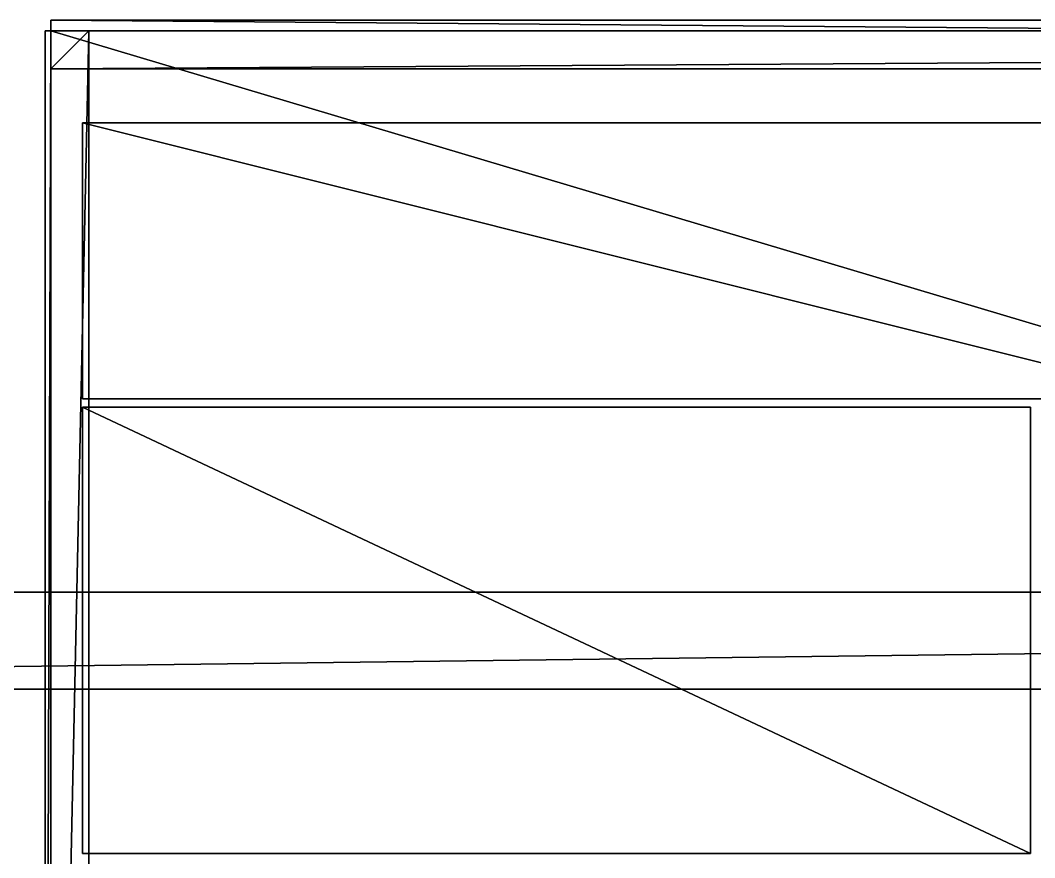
# Model space of a CAD drawing. Header units: millimetres. Extents: x -2700 to 8540, y -1280 to 1295.
# Drawn here: x -84 to 1380, y 87 to 1295 of the extents above; entities that cross this region are included whole.
import ezdxf

# ---------------------------------------------------------------- set-up
doc = ezdxf.new("R2010")
doc.units = ezdxf.units.MM

msp = doc.modelspace()

# ---------------------------------------------------------------- linework, layer by layer
at = {"layer": 'CAD_75LAB'}
for points in [[(-40, 1225, 1250), (-40, 1295, 1180), (-40, 1225, 1180)], [(-40, 1225, 1250), (-40, 1295, 1250), (-40, 1295, 1180)], [(8540, 1295, 1180), (-40, 1295, 1180), (-40, 1295, 1250)], [(8540, 1295, 1250), (8540, 1295, 1180), (-40, 1295, 1250)], [(8540, 1225, 1180), (-40, 1225, 1180), (-40, 1295, 1180)], [(8540, 1295, 1180), (8540, 1225, 1180), (-40, 1295, 1180)], [(8540, 1225, 1250), (-40, 1295, 1250), (-40, 1225, 1250)], [(8540, 1295, 1250), (-40, 1295, 1250), (8540, 1225, 1250)], [(-48, -1280, 3720), (-48, 1280, 1180), (-48, -1280, 1180)], [(-48, -1280, 3720), (-48, 1280, 3720), (-48, 1280, 1180)], [(-40, 1280, 3720), (-40, 1280, 1180), (-48, 1280, 1180)], [(-40, 1280, 3720), (-48, 1280, 1180), (-48, 1280, 3720)], [(-40, 1280, 1180), (-48, -1280, 1180), (-48, 1280, 1180)], [(-40, 1280, 1180), (-40, -1280, 1180), (-48, -1280, 1180)], [(-40, 1280, 3720), (-48, 1280, 3720), (-48, -1280, 3720)], [(-40, 1280, 3720), (-48, -1280, 3720), (-40, -1280, 3720)], [(-40, -1280, 1180), (-40, 1280, 1090), (-40, -1280, 1090)], [(-40, -1280, 1180), (-40, 1280, 1180), (-40, 1280, 1090)], [(8540, 1280, 1090), (-40, 1280, 1090), (-40, 1280, 1180)], [(8540, 1280, 1180), (8540, 1280, 1090), (-40, 1280, 1180)], [(8540, -1280, 1090), (-40, -1280, 1090), (-40, 1280, 1090)], [(8540, 1280, 1090), (8540, -1280, 1090), (-40, 1280, 1090)], [(8540, -1280, 1180), (-40, 1280, 1180), (-40, -1280, 1180)], [(8540, 1280, 1180), (-40, 1280, 1180), (8540, -1280, 1180)], [(-40, 1280, 3720), (-40, 1280, 1180), (-40, 1225, 1180)], [(-40, 1225, 3720), (-40, 1280, 3720), (-40, 1225, 1180)], [(-40, 1280, 3720), (15, 1280, 1180), (-40, 1280, 1180)], [(15, 1280, 3720), (15, 1280, 1180), (-40, 1280, 3720)], [(15, 1280, 1180), (-40, 1225, 1180), (-40, 1280, 1180)], [(15, 1280, 1180), (15, 1225, 1180), (-40, 1225, 1180)], [(15, 1280, 3720), (-40, 1280, 3720), (-40, 1225, 3720)], [(15, 1280, 3720), (-40, 1225, 3720), (15, 1225, 3720)], [(-40, 1225, 3775), (-40, 1280, 3720), (-40, 1225, 3720)], [(-40, 1225, 3775), (-40, 1280, 3775), (-40, 1280, 3720)], [(8540, 1280, 3775), (8540, 1280, 3720), (-40, 1280, 3720)], [(8540, 1280, 3775), (-40, 1280, 3720), (-40, 1280, 3775)], [(8540, 1280, 3720), (-40, 1225, 3720), (-40, 1280, 3720)], [(8540, 1280, 3720), (8540, 1225, 3720), (-40, 1225, 3720)], [(8540, 1280, 3775), (-40, 1280, 3775), (-40, 1225, 3775)], [(8540, 1280, 3775), (-40, 1225, 3775), (8540, 1225, 3775)], [(-40, -1280, 3775), (-40, 1280, 3720), (-40, -1280, 3720)], [(-40, -1280, 3775), (-40, 1280, 3775), (-40, 1280, 3720)], [(15, 1280, 3775), (15, 1280, 3720), (-40, 1280, 3720)], [(15, 1280, 3775), (-40, 1280, 3720), (-40, 1280, 3775)], [(15, 1280, 3720), (-40, -1280, 3720), (-40, 1280, 3720)], [(15, 1280, 3720), (15, -1280, 3720), (-40, -1280, 3720)], [(15, 1280, 3775), (-40, 1280, 3775), (-40, -1280, 3775)], [(15, 1280, 3775), (-40, -1280, 3775), (15, -1280, 3775)], [(-40, -1280, 3720), (-40, -1280, 1180), (-40, 1280, 1180)], [(-40, -1280, 3720), (-40, 1280, 1180), (-40, 1280, 3720)], [(15, 1280, 3720), (15, 1225, 1180), (15, 1280, 1180)], [(15, 1225, 3720), (15, 1225, 1180), (15, 1280, 3720)], [(15, -1280, 3775), (15, -1280, 3720), (15, 1280, 3720)], [(15, -1280, 3775), (15, 1280, 3720), (15, 1280, 3775)], [(-40, 1225, 3720), (-40, 1225, 1180), (15, 1225, 1180)], [(15, 1225, 3720), (-40, 1225, 3720), (15, 1225, 1180)], [(8540, 1225, 3775), (-40, 1225, 3720), (8540, 1225, 3720)], [(8540, 1225, 3775), (-40, 1225, 3775), (-40, 1225, 3720)], [(8540, 1225, 1180), (-40, 1225, 1250), (-40, 1225, 1180)], [(8540, 1225, 1250), (-40, 1225, 1250), (8540, 1225, 1180)], [(6, 749, 1297), (6, 1147, 1183), (6, 749, 1183)], [(6, 749, 1297), (6, 1147, 1297), (6, 1147, 1183)], [(1597, 1147, 1183), (6, 1147, 1183), (6, 1147, 1297)], [(1597, 1147, 1297), (1597, 1147, 1183), (6, 1147, 1297)], [(1597, 749, 1183), (6, 749, 1183), (6, 1147, 1183)], [(1597, 1147, 1183), (1597, 749, 1183), (6, 1147, 1183)], [(1597, 749, 1297), (6, 1147, 1297), (6, 749, 1297)], [(1597, 1147, 1297), (6, 1147, 1297), (1597, 749, 1297)], [(6, 749, 1417), (6, 1147, 1303), (6, 749, 1303)], [(6, 749, 1417), (6, 1147, 1417), (6, 1147, 1303)], [(1597, 1147, 1303), (6, 1147, 1303), (6, 1147, 1417)], [(1597, 1147, 1417), (1597, 1147, 1303), (6, 1147, 1417)], [(1597, 749, 1303), (6, 749, 1303), (6, 1147, 1303)], [(1597, 1147, 1303), (1597, 749, 1303), (6, 1147, 1303)], [(1597, 749, 1417), (6, 1147, 1417), (6, 749, 1417)], [(1597, 1147, 1417), (6, 1147, 1417), (1597, 749, 1417)], [(6, 749, 1537), (6, 1147, 1423), (6, 749, 1423)], [(6, 749, 1537), (6, 1147, 1537), (6, 1147, 1423)], [(1597, 1147, 1423), (6, 1147, 1423), (6, 1147, 1537)], [(1597, 1147, 1537), (1597, 1147, 1423), (6, 1147, 1537)], [(1597, 749, 1423), (6, 749, 1423), (6, 1147, 1423)], [(1597, 1147, 1423), (1597, 749, 1423), (6, 1147, 1423)], [(1597, 749, 1537), (6, 1147, 1537), (6, 749, 1537)], [(1597, 1147, 1537), (6, 1147, 1537), (1597, 749, 1537)], [(6, 749, 1657), (6, 1147, 1543), (6, 749, 1543)], [(6, 749, 1657), (6, 1147, 1657), (6, 1147, 1543)], [(1597, 1147, 1543), (6, 1147, 1543), (6, 1147, 1657)], [(1597, 1147, 1657), (1597, 1147, 1543), (6, 1147, 1657)], [(1597, 749, 1543), (6, 749, 1543), (6, 1147, 1543)], [(1597, 1147, 1543), (1597, 749, 1543), (6, 1147, 1543)], [(1597, 749, 1657), (6, 1147, 1657), (6, 749, 1657)], [(1597, 1147, 1657), (6, 1147, 1657), (1597, 749, 1657)], [(6, 749, 1777), (6, 1147, 1663), (6, 749, 1663)], [(6, 749, 1777), (6, 1147, 1777), (6, 1147, 1663)], [(1597, 1147, 1663), (6, 1147, 1663), (6, 1147, 1777)], [(1597, 1147, 1777), (1597, 1147, 1663), (6, 1147, 1777)], [(1597, 749, 1663), (6, 749, 1663), (6, 1147, 1663)], [(1597, 1147, 1663), (1597, 749, 1663), (6, 1147, 1663)], [(1597, 749, 1777), (6, 1147, 1777), (6, 749, 1777)], [(1597, 1147, 1777), (6, 1147, 1777), (1597, 749, 1777)], [(6, 749, 1897), (6, 1147, 1783), (6, 749, 1783)], [(6, 749, 1897), (6, 1147, 1897), (6, 1147, 1783)], [(1597, 1147, 1783), (6, 1147, 1783), (6, 1147, 1897)], [(1597, 1147, 1897), (1597, 1147, 1783), (6, 1147, 1897)], [(1597, 749, 1783), (6, 749, 1783), (6, 1147, 1783)], [(1597, 1147, 1783), (1597, 749, 1783), (6, 1147, 1783)], [(1597, 749, 1897), (6, 1147, 1897), (6, 749, 1897)], [(1597, 1147, 1897), (6, 1147, 1897), (1597, 749, 1897)], [(6, 749, 2017), (6, 1147, 1903), (6, 749, 1903)], [(6, 749, 2017), (6, 1147, 2017), (6, 1147, 1903)], [(1597, 1147, 1903), (6, 1147, 1903), (6, 1147, 2017)], [(1597, 1147, 2017), (1597, 1147, 1903), (6, 1147, 2017)], [(1597, 749, 1903), (6, 749, 1903), (6, 1147, 1903)], [(1597, 1147, 1903), (1597, 749, 1903), (6, 1147, 1903)], [(1597, 749, 2017), (6, 1147, 2017), (6, 749, 2017)], [(1597, 1147, 2017), (6, 1147, 2017), (1597, 749, 2017)], [(6, 749, 2137), (6, 1147, 2023), (6, 749, 2023)], [(6, 749, 2137), (6, 1147, 2137), (6, 1147, 2023)], [(1597, 1147, 2023), (6, 1147, 2023), (6, 1147, 2137)], [(1597, 1147, 2137), (1597, 1147, 2023), (6, 1147, 2137)], [(1597, 749, 2023), (6, 749, 2023), (6, 1147, 2023)], [(1597, 1147, 2023), (1597, 749, 2023), (6, 1147, 2023)], [(1597, 749, 2137), (6, 1147, 2137), (6, 749, 2137)], [(1597, 1147, 2137), (6, 1147, 2137), (1597, 749, 2137)], [(6, 749, 2257), (6, 1147, 2143), (6, 749, 2143)], [(6, 749, 2257), (6, 1147, 2257), (6, 1147, 2143)], [(1597, 1147, 2143), (6, 1147, 2143), (6, 1147, 2257)], [(1597, 1147, 2257), (1597, 1147, 2143), (6, 1147, 2257)], [(1597, 749, 2143), (6, 749, 2143), (6, 1147, 2143)], [(1597, 1147, 2143), (1597, 749, 2143), (6, 1147, 2143)], [(1597, 749, 2257), (6, 1147, 2257), (6, 749, 2257)], [(1597, 1147, 2257), (6, 1147, 2257), (1597, 749, 2257)], [(6, 749, 2377), (6, 1147, 2263), (6, 749, 2263)], [(6, 749, 2377), (6, 1147, 2377), (6, 1147, 2263)], [(1597, 1147, 2263), (6, 1147, 2263), (6, 1147, 2377)], [(1597, 1147, 2377), (1597, 1147, 2263), (6, 1147, 2377)], [(1597, 749, 2263), (6, 749, 2263), (6, 1147, 2263)], [(1597, 1147, 2263), (1597, 749, 2263), (6, 1147, 2263)], [(1597, 749, 2377), (6, 1147, 2377), (6, 749, 2377)], [(1597, 1147, 2377), (6, 1147, 2377), (1597, 749, 2377)], [(6, 749, 2497), (6, 1147, 2383), (6, 749, 2383)], [(6, 749, 2497), (6, 1147, 2497), (6, 1147, 2383)], [(1597, 1147, 2383), (6, 1147, 2383), (6, 1147, 2497)], [(1597, 1147, 2497), (1597, 1147, 2383), (6, 1147, 2497)], [(1597, 749, 2383), (6, 749, 2383), (6, 1147, 2383)], [(1597, 1147, 2383), (1597, 749, 2383), (6, 1147, 2383)], [(1597, 749, 2497), (6, 1147, 2497), (6, 749, 2497)], [(1597, 1147, 2497), (6, 1147, 2497), (1597, 749, 2497)], [(6, 749, 2617), (6, 1147, 2503), (6, 749, 2503)], [(6, 749, 2617), (6, 1147, 2617), (6, 1147, 2503)], [(1597, 1147, 2503), (6, 1147, 2503), (6, 1147, 2617)], [(1597, 1147, 2617), (1597, 1147, 2503), (6, 1147, 2617)], [(1597, 749, 2503), (6, 749, 2503), (6, 1147, 2503)], [(1597, 1147, 2503), (1597, 749, 2503), (6, 1147, 2503)], [(1597, 749, 2617), (6, 1147, 2617), (6, 749, 2617)], [(1597, 1147, 2617), (6, 1147, 2617), (1597, 749, 2617)], [(6, 749, 2737), (6, 1147, 2623), (6, 749, 2623)], [(6, 749, 2737), (6, 1147, 2737), (6, 1147, 2623)], [(1597, 1147, 2623), (6, 1147, 2623), (6, 1147, 2737)], [(1597, 1147, 2737), (1597, 1147, 2623), (6, 1147, 2737)], [(1597, 749, 2623), (6, 749, 2623), (6, 1147, 2623)], [(1597, 1147, 2623), (1597, 749, 2623), (6, 1147, 2623)], [(1597, 749, 2737), (6, 1147, 2737), (6, 749, 2737)], [(1597, 1147, 2737), (6, 1147, 2737), (1597, 749, 2737)], [(6, 749, 2857), (6, 1147, 2743), (6, 749, 2743)], [(6, 749, 2857), (6, 1147, 2857), (6, 1147, 2743)], [(1597, 1147, 2743), (6, 1147, 2743), (6, 1147, 2857)], [(1597, 1147, 2857), (1597, 1147, 2743), (6, 1147, 2857)], [(1597, 749, 2743), (6, 749, 2743), (6, 1147, 2743)], [(1597, 1147, 2743), (1597, 749, 2743), (6, 1147, 2743)], [(1597, 749, 2857), (6, 1147, 2857), (6, 749, 2857)], [(1597, 1147, 2857), (6, 1147, 2857), (1597, 749, 2857)], [(6, 749, 2977), (6, 1147, 2863), (6, 749, 2863)], [(6, 749, 2977), (6, 1147, 2977), (6, 1147, 2863)], [(1597, 1147, 2863), (6, 1147, 2863), (6, 1147, 2977)], [(1597, 1147, 2977), (1597, 1147, 2863), (6, 1147, 2977)], [(1597, 749, 2863), (6, 749, 2863), (6, 1147, 2863)], [(1597, 1147, 2863), (1597, 749, 2863), (6, 1147, 2863)], [(1597, 749, 2977), (6, 1147, 2977), (6, 749, 2977)], [(1597, 1147, 2977), (6, 1147, 2977), (1597, 749, 2977)], [(6, 749, 3097), (6, 1147, 2983), (6, 749, 2983)], [(6, 749, 3097), (6, 1147, 3097), (6, 1147, 2983)], [(1597, 1147, 2983), (6, 1147, 2983), (6, 1147, 3097)], [(1597, 1147, 3097), (1597, 1147, 2983), (6, 1147, 3097)], [(1597, 749, 2983), (6, 749, 2983), (6, 1147, 2983)], [(1597, 1147, 2983), (1597, 749, 2983), (6, 1147, 2983)], [(1597, 749, 3097), (6, 1147, 3097), (6, 749, 3097)], [(1597, 1147, 3097), (6, 1147, 3097), (1597, 749, 3097)], [(6, 749, 3217), (6, 1147, 3103), (6, 749, 3103)], [(6, 749, 3217), (6, 1147, 3217), (6, 1147, 3103)], [(1597, 1147, 3103), (6, 1147, 3103), (6, 1147, 3217)], [(1597, 1147, 3217), (1597, 1147, 3103), (6, 1147, 3217)], [(1597, 749, 3103), (6, 749, 3103), (6, 1147, 3103)], [(1597, 1147, 3103), (1597, 749, 3103), (6, 1147, 3103)], [(1597, 749, 3217), (6, 1147, 3217), (6, 749, 3217)], [(1597, 1147, 3217), (6, 1147, 3217), (1597, 749, 3217)], [(6, 749, 3337), (6, 1147, 3223), (6, 749, 3223)], [(6, 749, 3337), (6, 1147, 3337), (6, 1147, 3223)], [(1597, 1147, 3223), (6, 1147, 3223), (6, 1147, 3337)], [(1597, 1147, 3337), (1597, 1147, 3223), (6, 1147, 3337)], [(1597, 749, 3223), (6, 749, 3223), (6, 1147, 3223)], [(1597, 1147, 3223), (1597, 749, 3223), (6, 1147, 3223)], [(1597, 749, 3337), (6, 1147, 3337), (6, 749, 3337)], [(1597, 1147, 3337), (6, 1147, 3337), (1597, 749, 3337)], [(6, 749, 3457), (6, 1147, 3343), (6, 749, 3343)], [(6, 749, 3457), (6, 1147, 3457), (6, 1147, 3343)], [(1597, 1147, 3343), (6, 1147, 3343), (6, 1147, 3457)], [(1597, 1147, 3457), (1597, 1147, 3343), (6, 1147, 3457)], [(1597, 749, 3343), (6, 749, 3343), (6, 1147, 3343)], [(1597, 1147, 3343), (1597, 749, 3343), (6, 1147, 3343)], [(1597, 749, 3457), (6, 1147, 3457), (6, 749, 3457)], [(1597, 1147, 3457), (6, 1147, 3457), (1597, 749, 3457)], [(6, 749, 3577), (6, 1147, 3463), (6, 749, 3463)], [(6, 749, 3577), (6, 1147, 3577), (6, 1147, 3463)], [(1597, 1147, 3463), (6, 1147, 3463), (6, 1147, 3577)], [(1597, 1147, 3577), (1597, 1147, 3463), (6, 1147, 3577)], [(1597, 749, 3463), (6, 749, 3463), (6, 1147, 3463)], [(1597, 1147, 3463), (1597, 749, 3463), (6, 1147, 3463)], [(1597, 749, 3577), (6, 1147, 3577), (6, 749, 3577)], [(1597, 1147, 3577), (6, 1147, 3577), (1597, 749, 3577)], [(1597, 749, 1183), (6, 749, 1297), (6, 749, 1183)], [(1597, 749, 1297), (6, 749, 1297), (1597, 749, 1183)], [(1597, 749, 1303), (6, 749, 1417), (6, 749, 1303)], [(1597, 749, 1417), (6, 749, 1417), (1597, 749, 1303)], [(1597, 749, 1423), (6, 749, 1537), (6, 749, 1423)], [(1597, 749, 1537), (6, 749, 1537), (1597, 749, 1423)], [(1597, 749, 1543), (6, 749, 1657), (6, 749, 1543)], [(1597, 749, 1657), (6, 749, 1657), (1597, 749, 1543)], [(1597, 749, 1663), (6, 749, 1777), (6, 749, 1663)], [(1597, 749, 1777), (6, 749, 1777), (1597, 749, 1663)], [(1597, 749, 1783), (6, 749, 1897), (6, 749, 1783)], [(1597, 749, 1897), (6, 749, 1897), (1597, 749, 1783)], [(1597, 749, 1903), (6, 749, 2017), (6, 749, 1903)], [(1597, 749, 2017), (6, 749, 2017), (1597, 749, 1903)], [(1597, 749, 2023), (6, 749, 2137), (6, 749, 2023)], [(1597, 749, 2137), (6, 749, 2137), (1597, 749, 2023)], [(1597, 749, 2143), (6, 749, 2257), (6, 749, 2143)], [(1597, 749, 2257), (6, 749, 2257), (1597, 749, 2143)], [(1597, 749, 2263), (6, 749, 2377), (6, 749, 2263)], [(1597, 749, 2377), (6, 749, 2377), (1597, 749, 2263)], [(1597, 749, 2383), (6, 749, 2497), (6, 749, 2383)], [(1597, 749, 2497), (6, 749, 2497), (1597, 749, 2383)], [(1597, 749, 2503), (6, 749, 2617), (6, 749, 2503)], [(1597, 749, 2617), (6, 749, 2617), (1597, 749, 2503)], [(1597, 749, 2623), (6, 749, 2737), (6, 749, 2623)], [(1597, 749, 2737), (6, 749, 2737), (1597, 749, 2623)], [(1597, 749, 2743), (6, 749, 2857), (6, 749, 2743)], [(1597, 749, 2857), (6, 749, 2857), (1597, 749, 2743)], [(1597, 749, 2863), (6, 749, 2977), (6, 749, 2863)], [(1597, 749, 2977), (6, 749, 2977), (1597, 749, 2863)], [(1597, 749, 2983), (6, 749, 3097), (6, 749, 2983)], [(1597, 749, 3097), (6, 749, 3097), (1597, 749, 2983)], [(1597, 749, 3103), (6, 749, 3217), (6, 749, 3103)], [(1597, 749, 3217), (6, 749, 3217), (1597, 749, 3103)], [(1597, 749, 3223), (6, 749, 3337), (6, 749, 3223)], [(1597, 749, 3337), (6, 749, 3337), (1597, 749, 3223)], [(1597, 749, 3343), (6, 749, 3457), (6, 749, 3343)], [(1597, 749, 3457), (6, 749, 3457), (1597, 749, 3343)], [(1597, 749, 3463), (6, 749, 3577), (6, 749, 3463)], [(1597, 749, 3577), (6, 749, 3577), (1597, 749, 3463)], [(6, 93, 1297), (6, 737, 1183), (6, 93, 1183)], [(6, 93, 1297), (6, 737, 1297), (6, 737, 1183)], [(1374, 737, 1297), (1374, 737, 1183), (6, 737, 1183)], [(1374, 737, 1297), (6, 737, 1183), (6, 737, 1297)], [(1374, 93, 1183), (6, 93, 1183), (6, 737, 1183)], [(1374, 737, 1183), (1374, 93, 1183), (6, 737, 1183)], [(1374, 93, 1297), (6, 737, 1297), (6, 93, 1297)], [(1374, 737, 1297), (6, 737, 1297), (1374, 93, 1297)], [(6, 93, 1417), (6, 737, 1303), (6, 93, 1303)], [(6, 93, 1417), (6, 737, 1417), (6, 737, 1303)], [(1374, 737, 1417), (1374, 737, 1303), (6, 737, 1303)], [(1374, 737, 1417), (6, 737, 1303), (6, 737, 1417)], [(1374, 93, 1303), (6, 93, 1303), (6, 737, 1303)], [(1374, 737, 1303), (1374, 93, 1303), (6, 737, 1303)], [(1374, 93, 1417), (6, 737, 1417), (6, 93, 1417)], [(1374, 737, 1417), (6, 737, 1417), (1374, 93, 1417)], [(6, 93, 1537), (6, 737, 1423), (6, 93, 1423)], [(6, 93, 1537), (6, 737, 1537), (6, 737, 1423)], [(1374, 737, 1537), (1374, 737, 1423), (6, 737, 1423)], [(1374, 737, 1537), (6, 737, 1423), (6, 737, 1537)], [(1374, 93, 1423), (6, 93, 1423), (6, 737, 1423)], [(1374, 737, 1423), (1374, 93, 1423), (6, 737, 1423)], [(1374, 93, 1537), (6, 737, 1537), (6, 93, 1537)], [(1374, 737, 1537), (6, 737, 1537), (1374, 93, 1537)], [(6, 93, 1657), (6, 737, 1543), (6, 93, 1543)], [(6, 93, 1657), (6, 737, 1657), (6, 737, 1543)], [(1374, 737, 1657), (1374, 737, 1543), (6, 737, 1543)], [(1374, 737, 1657), (6, 737, 1543), (6, 737, 1657)], [(1374, 93, 1543), (6, 93, 1543), (6, 737, 1543)], [(1374, 737, 1543), (1374, 93, 1543), (6, 737, 1543)], [(1374, 93, 1657), (6, 737, 1657), (6, 93, 1657)], [(1374, 737, 1657), (6, 737, 1657), (1374, 93, 1657)], [(6, 93, 1777), (6, 737, 1663), (6, 93, 1663)], [(6, 93, 1777), (6, 737, 1777), (6, 737, 1663)], [(1374, 737, 1777), (1374, 737, 1663), (6, 737, 1663)], [(1374, 737, 1777), (6, 737, 1663), (6, 737, 1777)], [(1374, 93, 1663), (6, 93, 1663), (6, 737, 1663)], [(1374, 737, 1663), (1374, 93, 1663), (6, 737, 1663)], [(1374, 93, 1777), (6, 737, 1777), (6, 93, 1777)], [(1374, 737, 1777), (6, 737, 1777), (1374, 93, 1777)], [(6, 93, 1897), (6, 737, 1783), (6, 93, 1783)], [(6, 93, 1897), (6, 737, 1897), (6, 737, 1783)], [(1374, 737, 1897), (1374, 737, 1783), (6, 737, 1783)], [(1374, 737, 1897), (6, 737, 1783), (6, 737, 1897)], [(1374, 93, 1783), (6, 93, 1783), (6, 737, 1783)], [(1374, 737, 1783), (1374, 93, 1783), (6, 737, 1783)], [(1374, 93, 1897), (6, 737, 1897), (6, 93, 1897)], [(1374, 737, 1897), (6, 737, 1897), (1374, 93, 1897)], [(6, 93, 2017), (6, 737, 1903), (6, 93, 1903)], [(6, 93, 2017), (6, 737, 2017), (6, 737, 1903)], [(1374, 737, 2017), (1374, 737, 1903), (6, 737, 1903)], [(1374, 737, 2017), (6, 737, 1903), (6, 737, 2017)], [(1374, 93, 1903), (6, 93, 1903), (6, 737, 1903)], [(1374, 737, 1903), (1374, 93, 1903), (6, 737, 1903)], [(1374, 93, 2017), (6, 737, 2017), (6, 93, 2017)], [(1374, 737, 2017), (6, 737, 2017), (1374, 93, 2017)], [(6, 93, 2137), (6, 737, 2023), (6, 93, 2023)], [(6, 93, 2137), (6, 737, 2137), (6, 737, 2023)], [(1374, 737, 2137), (1374, 737, 2023), (6, 737, 2023)], [(1374, 737, 2137), (6, 737, 2023), (6, 737, 2137)], [(1374, 93, 2023), (6, 93, 2023), (6, 737, 2023)], [(1374, 737, 2023), (1374, 93, 2023), (6, 737, 2023)], [(1374, 93, 2137), (6, 737, 2137), (6, 93, 2137)], [(1374, 737, 2137), (6, 737, 2137), (1374, 93, 2137)], [(6, 93, 2257), (6, 737, 2143), (6, 93, 2143)], [(6, 93, 2257), (6, 737, 2257), (6, 737, 2143)], [(1374, 737, 2257), (1374, 737, 2143), (6, 737, 2143)], [(1374, 737, 2257), (6, 737, 2143), (6, 737, 2257)], [(1374, 93, 2143), (6, 93, 2143), (6, 737, 2143)], [(1374, 737, 2143), (1374, 93, 2143), (6, 737, 2143)], [(1374, 93, 2257), (6, 737, 2257), (6, 93, 2257)], [(1374, 737, 2257), (6, 737, 2257), (1374, 93, 2257)], [(6, 93, 2377), (6, 737, 2263), (6, 93, 2263)], [(6, 93, 2377), (6, 737, 2377), (6, 737, 2263)], [(1374, 737, 2377), (1374, 737, 2263), (6, 737, 2263)], [(1374, 737, 2377), (6, 737, 2263), (6, 737, 2377)], [(1374, 93, 2263), (6, 93, 2263), (6, 737, 2263)], [(1374, 737, 2263), (1374, 93, 2263), (6, 737, 2263)], [(1374, 93, 2377), (6, 737, 2377), (6, 93, 2377)], [(1374, 737, 2377), (6, 737, 2377), (1374, 93, 2377)], [(6, 93, 2497), (6, 737, 2383), (6, 93, 2383)], [(6, 93, 2497), (6, 737, 2497), (6, 737, 2383)], [(1374, 737, 2497), (1374, 737, 2383), (6, 737, 2383)], [(1374, 737, 2497), (6, 737, 2383), (6, 737, 2497)], [(1374, 93, 2383), (6, 93, 2383), (6, 737, 2383)], [(1374, 737, 2383), (1374, 93, 2383), (6, 737, 2383)], [(1374, 93, 2497), (6, 737, 2497), (6, 93, 2497)], [(1374, 737, 2497), (6, 737, 2497), (1374, 93, 2497)], [(6, 93, 2617), (6, 737, 2503), (6, 93, 2503)], [(6, 93, 2617), (6, 737, 2617), (6, 737, 2503)], [(1374, 737, 2617), (1374, 737, 2503), (6, 737, 2503)], [(1374, 737, 2617), (6, 737, 2503), (6, 737, 2617)], [(1374, 93, 2503), (6, 93, 2503), (6, 737, 2503)], [(1374, 737, 2503), (1374, 93, 2503), (6, 737, 2503)], [(1374, 93, 2617), (6, 737, 2617), (6, 93, 2617)], [(1374, 737, 2617), (6, 737, 2617), (1374, 93, 2617)], [(6, 93, 2737), (6, 737, 2623), (6, 93, 2623)], [(6, 93, 2737), (6, 737, 2737), (6, 737, 2623)], [(1374, 737, 2737), (1374, 737, 2623), (6, 737, 2623)], [(1374, 737, 2737), (6, 737, 2623), (6, 737, 2737)], [(1374, 93, 2623), (6, 93, 2623), (6, 737, 2623)], [(1374, 737, 2623), (1374, 93, 2623), (6, 737, 2623)], [(1374, 93, 2737), (6, 737, 2737), (6, 93, 2737)], [(1374, 737, 2737), (6, 737, 2737), (1374, 93, 2737)], [(6, 93, 2857), (6, 737, 2743), (6, 93, 2743)], [(6, 93, 2857), (6, 737, 2857), (6, 737, 2743)], [(1374, 737, 2857), (1374, 737, 2743), (6, 737, 2743)], [(1374, 737, 2857), (6, 737, 2743), (6, 737, 2857)], [(1374, 93, 2743), (6, 93, 2743), (6, 737, 2743)], [(1374, 737, 2743), (1374, 93, 2743), (6, 737, 2743)], [(1374, 93, 2857), (6, 737, 2857), (6, 93, 2857)], [(1374, 737, 2857), (6, 737, 2857), (1374, 93, 2857)], [(6, 93, 2977), (6, 737, 2863), (6, 93, 2863)], [(6, 93, 2977), (6, 737, 2977), (6, 737, 2863)], [(1374, 737, 2977), (1374, 737, 2863), (6, 737, 2863)], [(1374, 737, 2977), (6, 737, 2863), (6, 737, 2977)], [(1374, 93, 2863), (6, 93, 2863), (6, 737, 2863)], [(1374, 737, 2863), (1374, 93, 2863), (6, 737, 2863)], [(1374, 93, 2977), (6, 737, 2977), (6, 93, 2977)], [(1374, 737, 2977), (6, 737, 2977), (1374, 93, 2977)], [(6, 93, 3097), (6, 737, 2983), (6, 93, 2983)], [(6, 93, 3097), (6, 737, 3097), (6, 737, 2983)], [(1374, 737, 3097), (1374, 737, 2983), (6, 737, 2983)], [(1374, 737, 3097), (6, 737, 2983), (6, 737, 3097)], [(1374, 93, 2983), (6, 93, 2983), (6, 737, 2983)], [(1374, 737, 2983), (1374, 93, 2983), (6, 737, 2983)], [(1374, 93, 3097), (6, 737, 3097), (6, 93, 3097)], [(1374, 737, 3097), (6, 737, 3097), (1374, 93, 3097)], [(6, 93, 3217), (6, 737, 3103), (6, 93, 3103)], [(6, 93, 3217), (6, 737, 3217), (6, 737, 3103)], [(1374, 737, 3217), (1374, 737, 3103), (6, 737, 3103)], [(1374, 737, 3217), (6, 737, 3103), (6, 737, 3217)], [(1374, 93, 3103), (6, 93, 3103), (6, 737, 3103)], [(1374, 737, 3103), (1374, 93, 3103), (6, 737, 3103)], [(1374, 93, 3217), (6, 737, 3217), (6, 93, 3217)], [(1374, 737, 3217), (6, 737, 3217), (1374, 93, 3217)], [(6, 93, 3337), (6, 737, 3223), (6, 93, 3223)], [(6, 93, 3337), (6, 737, 3337), (6, 737, 3223)], [(1374, 737, 3337), (1374, 737, 3223), (6, 737, 3223)], [(1374, 737, 3337), (6, 737, 3223), (6, 737, 3337)], [(1374, 93, 3223), (6, 93, 3223), (6, 737, 3223)], [(1374, 737, 3223), (1374, 93, 3223), (6, 737, 3223)], [(1374, 93, 3337), (6, 737, 3337), (6, 93, 3337)], [(1374, 737, 3337), (6, 737, 3337), (1374, 93, 3337)], [(6, 93, 3457), (6, 737, 3343), (6, 93, 3343)], [(6, 93, 3457), (6, 737, 3457), (6, 737, 3343)], [(1374, 737, 3457), (1374, 737, 3343), (6, 737, 3343)], [(1374, 737, 3457), (6, 737, 3343), (6, 737, 3457)], [(1374, 93, 3343), (6, 93, 3343), (6, 737, 3343)], [(1374, 737, 3343), (1374, 93, 3343), (6, 737, 3343)], [(1374, 93, 3457), (6, 737, 3457), (6, 93, 3457)], [(1374, 737, 3457), (6, 737, 3457), (1374, 93, 3457)], [(6, 93, 3577), (6, 737, 3463), (6, 93, 3463)], [(6, 93, 3577), (6, 737, 3577), (6, 737, 3463)], [(1374, 737, 3577), (1374, 737, 3463), (6, 737, 3463)], [(1374, 737, 3577), (6, 737, 3463), (6, 737, 3577)], [(1374, 93, 3463), (6, 93, 3463), (6, 737, 3463)], [(1374, 737, 3463), (1374, 93, 3463), (6, 737, 3463)], [(1374, 93, 3577), (6, 737, 3577), (6, 93, 3577)], [(1374, 737, 3577), (6, 737, 3577), (1374, 93, 3577)], [(1374, 93, 1297), (1374, 93, 1183), (1374, 737, 1183)], [(1374, 93, 1297), (1374, 737, 1183), (1374, 737, 1297)], [(1374, 93, 1417), (1374, 93, 1303), (1374, 737, 1303)], [(1374, 93, 1417), (1374, 737, 1303), (1374, 737, 1417)], [(1374, 93, 1537), (1374, 93, 1423), (1374, 737, 1423)], [(1374, 93, 1537), (1374, 737, 1423), (1374, 737, 1537)], [(1374, 93, 1657), (1374, 93, 1543), (1374, 737, 1543)], [(1374, 93, 1657), (1374, 737, 1543), (1374, 737, 1657)], [(1374, 93, 1777), (1374, 93, 1663), (1374, 737, 1663)], [(1374, 93, 1777), (1374, 737, 1663), (1374, 737, 1777)], [(1374, 93, 1897), (1374, 93, 1783), (1374, 737, 1783)], [(1374, 93, 1897), (1374, 737, 1783), (1374, 737, 1897)], [(1374, 93, 2017), (1374, 93, 1903), (1374, 737, 1903)], [(1374, 93, 2017), (1374, 737, 1903), (1374, 737, 2017)], [(1374, 93, 2137), (1374, 93, 2023), (1374, 737, 2023)], [(1374, 93, 2137), (1374, 737, 2023), (1374, 737, 2137)], [(1374, 93, 2257), (1374, 93, 2143), (1374, 737, 2143)], [(1374, 93, 2257), (1374, 737, 2143), (1374, 737, 2257)], [(1374, 93, 2377), (1374, 93, 2263), (1374, 737, 2263)], [(1374, 93, 2377), (1374, 737, 2263), (1374, 737, 2377)], [(1374, 93, 2497), (1374, 93, 2383), (1374, 737, 2383)], [(1374, 93, 2497), (1374, 737, 2383), (1374, 737, 2497)], [(1374, 93, 2617), (1374, 93, 2503), (1374, 737, 2503)], [(1374, 93, 2617), (1374, 737, 2503), (1374, 737, 2617)], [(1374, 93, 2737), (1374, 93, 2623), (1374, 737, 2623)], [(1374, 93, 2737), (1374, 737, 2623), (1374, 737, 2737)], [(1374, 93, 2857), (1374, 93, 2743), (1374, 737, 2743)], [(1374, 93, 2857), (1374, 737, 2743), (1374, 737, 2857)], [(1374, 93, 2977), (1374, 93, 2863), (1374, 737, 2863)], [(1374, 93, 2977), (1374, 737, 2863), (1374, 737, 2977)], [(1374, 93, 3097), (1374, 93, 2983), (1374, 737, 2983)], [(1374, 93, 3097), (1374, 737, 2983), (1374, 737, 3097)], [(1374, 93, 3217), (1374, 93, 3103), (1374, 737, 3103)], [(1374, 93, 3217), (1374, 737, 3103), (1374, 737, 3217)], [(1374, 93, 3337), (1374, 93, 3223), (1374, 737, 3223)], [(1374, 93, 3337), (1374, 737, 3223), (1374, 737, 3337)], [(1374, 93, 3457), (1374, 93, 3343), (1374, 737, 3343)], [(1374, 93, 3457), (1374, 737, 3343), (1374, 737, 3457)], [(1374, 93, 3577), (1374, 93, 3463), (1374, 737, 3463)], [(1374, 93, 3577), (1374, 737, 3463), (1374, 737, 3577)], [(8460, 470, 840), (-2700, 470, 840), (-2700, 470, 1090)], [(8460, 470, 1090), (8460, 470, 840), (-2700, 470, 1090)], [(8460, 470, 840), (-2700, 330, 840), (-2700, 470, 840)], [(8460, 470, 840), (8460, 330, 840), (-2700, 330, 840)], [(8460, 470, 1090), (-2700, 470, 1090), (-2700, 330, 1090)], [(8460, 470, 1090), (-2700, 330, 1090), (8460, 330, 1090)], [(8460, 330, 840), (-2700, 330, 1090), (-2700, 330, 840)], [(8460, 330, 1090), (-2700, 330, 1090), (8460, 330, 840)], [(1374, 93, 1297), (6, 93, 1183), (1374, 93, 1183)], [(1374, 93, 1297), (6, 93, 1297), (6, 93, 1183)], [(1374, 93, 1417), (6, 93, 1303), (1374, 93, 1303)], [(1374, 93, 1417), (6, 93, 1417), (6, 93, 1303)], [(1374, 93, 1537), (6, 93, 1423), (1374, 93, 1423)], [(1374, 93, 1537), (6, 93, 1537), (6, 93, 1423)], [(1374, 93, 1657), (6, 93, 1543), (1374, 93, 1543)], [(1374, 93, 1657), (6, 93, 1657), (6, 93, 1543)], [(1374, 93, 1777), (6, 93, 1663), (1374, 93, 1663)], [(1374, 93, 1777), (6, 93, 1777), (6, 93, 1663)], [(1374, 93, 1897), (6, 93, 1783), (1374, 93, 1783)], [(1374, 93, 1897), (6, 93, 1897), (6, 93, 1783)], [(1374, 93, 2017), (6, 93, 1903), (1374, 93, 1903)], [(1374, 93, 2017), (6, 93, 2017), (6, 93, 1903)], [(1374, 93, 2137), (6, 93, 2023), (1374, 93, 2023)], [(1374, 93, 2137), (6, 93, 2137), (6, 93, 2023)], [(1374, 93, 2257), (6, 93, 2143), (1374, 93, 2143)], [(1374, 93, 2257), (6, 93, 2257), (6, 93, 2143)], [(1374, 93, 2377), (6, 93, 2263), (1374, 93, 2263)], [(1374, 93, 2377), (6, 93, 2377), (6, 93, 2263)], [(1374, 93, 2497), (6, 93, 2383), (1374, 93, 2383)], [(1374, 93, 2497), (6, 93, 2497), (6, 93, 2383)], [(1374, 93, 2617), (6, 93, 2503), (1374, 93, 2503)], [(1374, 93, 2617), (6, 93, 2617), (6, 93, 2503)], [(1374, 93, 2737), (6, 93, 2623), (1374, 93, 2623)], [(1374, 93, 2737), (6, 93, 2737), (6, 93, 2623)], [(1374, 93, 2857), (6, 93, 2743), (1374, 93, 2743)], [(1374, 93, 2857), (6, 93, 2857), (6, 93, 2743)], [(1374, 93, 2977), (6, 93, 2863), (1374, 93, 2863)], [(1374, 93, 2977), (6, 93, 2977), (6, 93, 2863)], [(1374, 93, 3097), (6, 93, 2983), (1374, 93, 2983)], [(1374, 93, 3097), (6, 93, 3097), (6, 93, 2983)], [(1374, 93, 3217), (6, 93, 3103), (1374, 93, 3103)], [(1374, 93, 3217), (6, 93, 3217), (6, 93, 3103)], [(1374, 93, 3337), (6, 93, 3223), (1374, 93, 3223)], [(1374, 93, 3337), (6, 93, 3337), (6, 93, 3223)], [(1374, 93, 3457), (6, 93, 3343), (1374, 93, 3343)], [(1374, 93, 3457), (6, 93, 3457), (6, 93, 3343)], [(1374, 93, 3577), (6, 93, 3463), (1374, 93, 3463)], [(1374, 93, 3577), (6, 93, 3577), (6, 93, 3463)]]:
    msp.add_3dface(points, dxfattribs=at)

doc.saveas('drawing.dxf')
